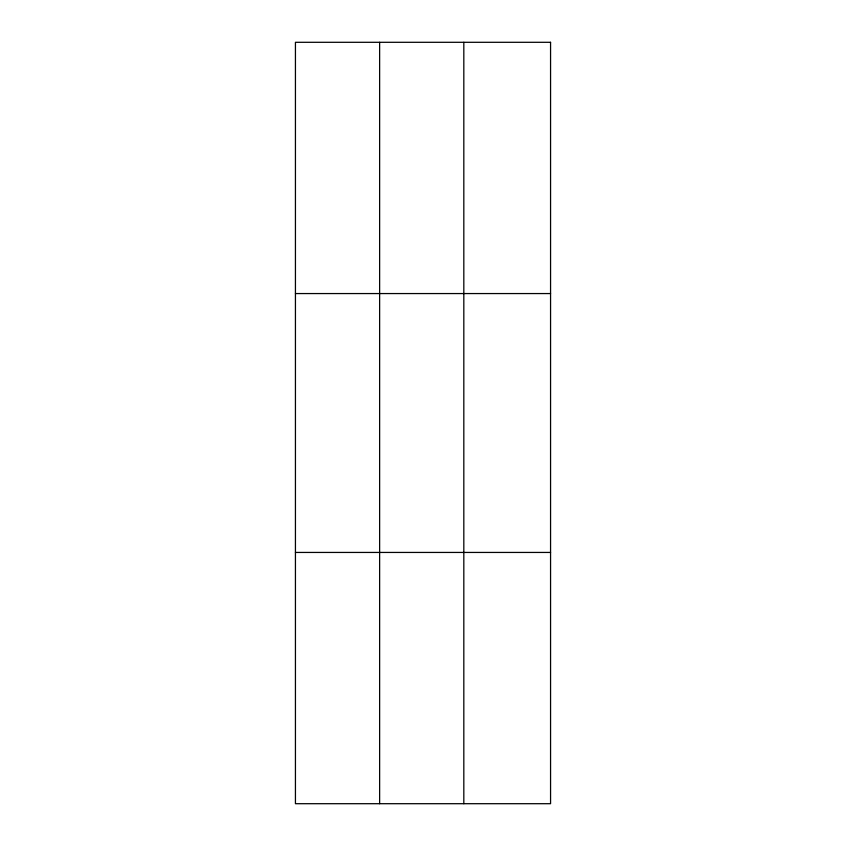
<?xml version="1.0" encoding="UTF-8"?>
<svg xmlns="http://www.w3.org/2000/svg" width="846" height="846" viewBox="0 0 846 846"><rect width="100%" height="100%" fill="white"/><g stroke="black" fill="none" stroke-linecap="round" stroke-linejoin="round"><path stroke-width="1.27" d="M379.632 803.7L379.632 42.3M463.82 803.7L463.82 42.3M295.434 293.562L550.566 293.562M295.434 552.438L550.566 552.438M550.566 42.3L550.566 803.7L295.434 803.7L295.434 42.3L550.566 42.3"/></g></svg>
